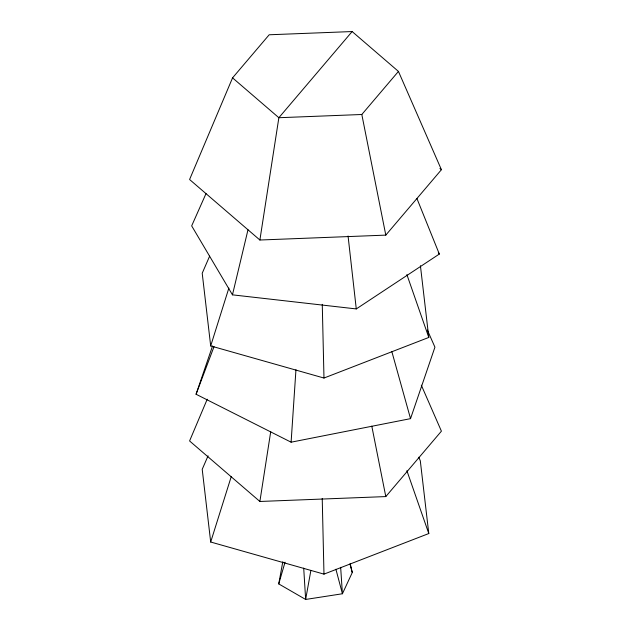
<?xml version="1.0" encoding="UTF-8"?>
<svg xmlns="http://www.w3.org/2000/svg" width="631" height="631" viewBox="0 0 631 631"><rect width="100%" height="100%" fill="white"/><g stroke="black" fill="none" stroke-linecap="round" stroke-linejoin="round"><path stroke-width="0.95" d="M427.345 330.029L434.933 347.16L410.536 418.645L291.104 442.189L295.955 369.727M259.885 240.017L278.863 117.721L352.137 31.55L398.445 71.413L441.416 169.707L385.801 235.118L259.885 240.017L189.584 179.504L232.555 77.865L269.185 34.776L352.137 31.55M421.311 385.178L441.416 431.17L385.801 496.581L259.885 501.471L270.731 431.596M310.87 570.503L305.649 599.45L342.412 593.763L352.264 572.538L350.268 563.933M303.708 568.105L305.649 599.45L278.736 583.912L282.806 561.756M416.91 198.481L439.326 254.056L356.278 308.93L232.46 294.843L247.999 229.747M278.736 583.912L285.038 562.205M420.42 265.714L428.788 337.443L323.979 378.04L210.691 345.93L228.864 288.083M418.803 457.215L420.309 460.843L428.788 533.542L323.979 574.131L210.691 542.021L231.214 476.713M291.104 442.189L196.067 394.249L212.544 345.969M196.067 394.249L214.027 346.656M207.228 399.218L189.584 440.966L259.885 501.471M209.634 256.147L202.212 273.231L210.691 345.93M208.064 455.834L202.212 469.322L210.691 542.021M206.029 193.567L191.674 225.882L232.46 294.843M232.555 77.865L278.863 117.721L361.815 114.495L398.445 71.413M439.941 168.438L441.416 169.707M438.332 252.376L439.326 254.056M406.885 274.588L428.788 337.443M406.885 470.687L428.788 533.542M391.812 351.499L410.536 418.645M349.976 563.964L352.264 572.538M335.905 569.233L342.412 593.763L340.661 567.332M361.815 114.495L385.801 235.118M371.793 426.138L385.801 496.581M348.06 235.994L356.278 308.93M322.267 304.347L323.979 378.04M322.228 498.474L323.979 574.131"/></g></svg>
